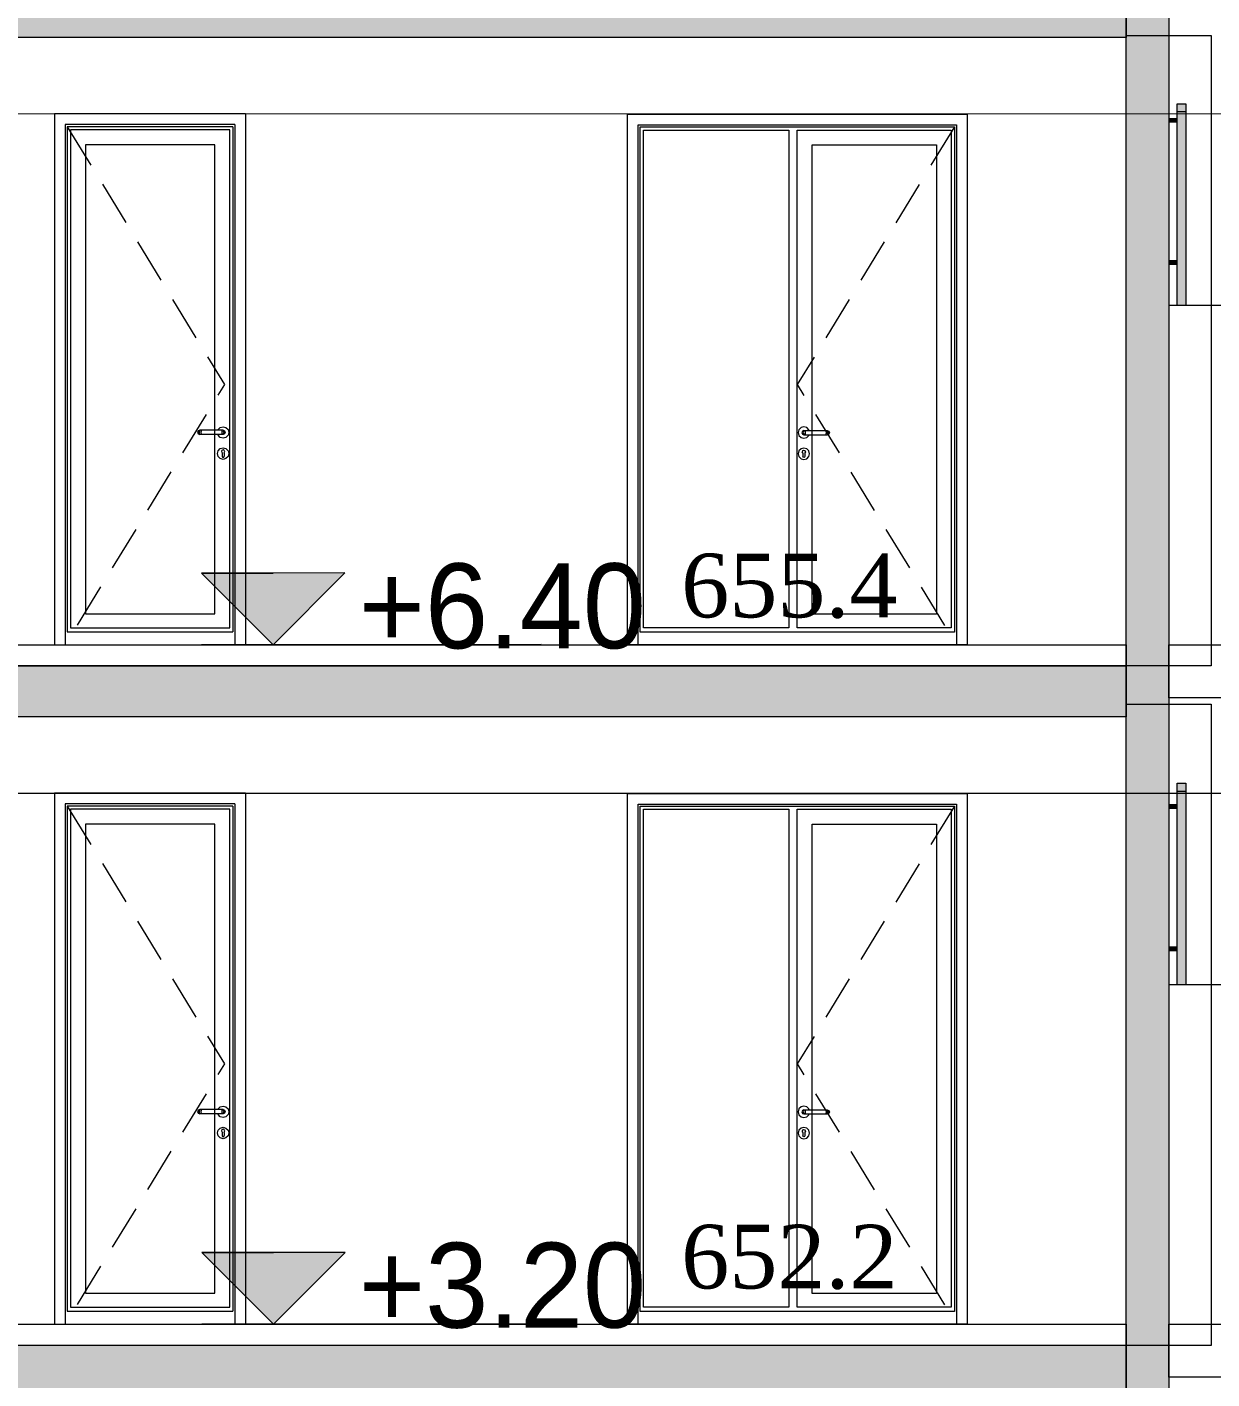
# Model space of a CAD drawing. Header units: millimetres. Extents: x 475206255 to 476720147, y 4620882299 to 4621447368.
# Drawn here: x 475458432 to 475464015, y 4621047436 to 4621053804 of the extents above; entities that cross this region are included whole.
import ezdxf

# ---------------------------------------------------------------- set-up
doc = ezdxf.new("R2010")
doc.units = ezdxf.units.MM
doc.header["$MEASUREMENT"] = 0
doc.linetypes.add('Hidden Line', pattern=[317.5, 211.666667, -105.833333])
for name, color, linetype, lineweight in [('0_Pen_No__1_Pen_No__250', 7, 'Continuous', 0), ('0_Pen_No__250_Pen_No__142', 142, 'Continuous', 0), ('2D Drafting - General_Pen_No__250_Pen_No__7', 7, 'Continuous', 0), ('2D Drafting - General_Pen_No__7_Pen_No__253', 252, 'Continuous', 0), ('Dimensioning - General_Pen_No__142', 142, 'Continuous', 0), ('gegmebi_Pen_No__7_Pen_No__250', 7, 'Continuous', 0), ('New_0_Pen_No__42_Pen_No__250_Pen_No__250', 7, 'Continuous', 0), ('New_2D Drafting - General_Pen_No__1', 1, 'Continuous', 0), ('New_2D Drafting - General_Pen_No__250_Pen_No__7', 7, 'Continuous', 0), ('New_2D Drafting - General_Pen_No__4', 7, 'Continuous', 0), ('New_gegmebi_Pen_No__7_Pen_No__4', 7, 'Continuous', 0), ('New_New_piketebi_Pen_No__7_Pen_No__1', 1, 'Continuous', 0), ('New_Structural - Bearing_Pen_No__253', 252, 'Continuous', 0), ('zoma_Pen_No__142', 142, 'Continuous', 0), ('zoma_Pen_No__1_Pen_No__142', 142, 'Continuous', 0)]:
    doc.layers.add(name, color=color, linetype=linetype, lineweight=lineweight)
doc.layers.add('Dimensioning - General', color=7, linetype='Continuous')
doc.layers.add('zoma', color=7, linetype='Continuous')
doc.layers.add('New_gegmebi_Pen_No__7_Pen_No__252', color=7, linetype='Continuous', lineweight=0, true_color=0x666666)
doc.styles.add('GENERATED_STYLE_2', font='arial.ttf')
doc.styles.add('GENERATED_STYLE_4', font='ACADMTAV.TTF')
doc.styles.add('GENERATED_STYLE_9', font='times.ttf')
doc.dimstyles.new('GENERATED_STYLE__1', dxfattribs={"dimtxt": 100, "dimasz": 68.640772, "dimexe": 0.18, "dimexo": 0.0625, "dimgap": 0, "dimtad": 1, "dimlfac": 0.001, "dimzin": 0, "dimdsep": 46, "dimtxsty": 'GENERATED_STYLE_2', "dimblk": 'ARROWHEAD_2', "dimblk1": 'ARROWHEAD_2', "dimblk2": 'ARROWHEAD_2', "dimcen": 0.09, "dimse1": 1, "dimse2": 1, "dimclrd": 142, "dimclre": 142, "dimclrt": 142, "dimadec": 0, "dimazin": 0, "dimtfac": 1, "dimtdec": 4, "dimtmove": 0, "dimatfit": 3, "dimfxl": 1, "dimtolj": 1, "dimtzin": 0, "dimarcsym": 0})
doc.dimstyles.new('GENERATED_STYLE__3', dxfattribs={"dimtxt": 200, "dimasz": 64.421331, "dimexe": 0.18, "dimexo": 3, "dimgap": 0, "dimtad": 1, "dimtih": 1, "dimtoh": 1, "dimlfac": 0.001, "dimzin": 0, "dimdsep": 46, "dimtxsty": 'GENERATED_STYLE_2', "dimblk": 'ARROWHEAD_2', "dimblk1": 'ARROWHEAD_2', "dimblk2": 'ARROWHEAD_2', "dimcen": 0.09, "dimclrd": 142, "dimclre": 142, "dimclrt": 142, "dimadec": 0, "dimazin": 0, "dimtfac": 1, "dimtdec": 4, "dimtmove": 0, "dimatfit": 3, "dimfxl": 1, "dimtolj": 1, "dimtzin": 0, "dimarcsym": 0})

# ---------------------------------------------------------------- blocks, each defined once
blk = doc.blocks.new('*D15', base_point=(475826095.8, 4621095193.2))
at = {"layer": 'Dimensioning - General_Pen_No__142', "color": 142, "linetype": 'Continuous', "lineweight": 0, "transparency": 16777216}
for p, q in [((475457252, 4621047721.3), (475457342.3, 4621047669.2)), ((475457297.1, 4621044494.2), (475457297.1, 4621047695.2)), ((475457252, 4621044520.3), (475457342.3, 4621044468.2)), ((475457297.1, 4621044450.1), (475457297.1, 4621044494.2))]:
    blk.add_line(p, q, dxfattribs=at)
at = {"layer": 'Dimensioning - General_Pen_No__142', "color": 142, "lineweight": 0, "transparency": 16777216, "insert": (475457277.1, 4621045961.3), "char_height": 100, "attachment_point": 7, "rotation": 90, "style": 'GENERATED_STYLE_2'}
blk.add_mtext('\\A1;{\\pql;\\fArial|b0|i0|c204|p0;\\W1.000000;3.20}', dxfattribs=at)
blk = doc.blocks.new('ARROWHEAD_2')
at = {"color": 0, "linetype": 'Continuous', "lineweight": 0}
for p, q in [((0, 0), (-1, 0)), ((-0.378, -0.655), (0.378, 0.655))]:
    blk.add_line(p, q, dxfattribs=at)
blk = doc.blocks.new('*D17', base_point=(475826095.8, 4621095193.2))
at = {"layer": 'Dimensioning - General_Pen_No__142', "color": 142, "linetype": 'Continuous', "lineweight": 0, "transparency": 16777216}
for p, q in [((475457252, 4621054120.6), (475457342.3, 4621054068.4)), ((475457297.1, 4621047695.2), (475457297.1, 4621054094.5)), ((475457252, 4621047721.3), (475457342.3, 4621047669.2))]:
    blk.add_line(p, q, dxfattribs=at)
at = {"layer": 'Dimensioning - General_Pen_No__142', "color": 142, "lineweight": 0, "transparency": 16777216, "insert": (475457277.1, 4621050761.4), "char_height": 100, "attachment_point": 7, "rotation": 90, "style": 'GENERATED_STYLE_2'}
blk.add_mtext('\\A1;{\\pql;\\fArial|b0|i0|c204|p0;\\W1.000000;6.40}', dxfattribs=at)
blk = doc.blocks.new('*D1580', base_point=(475826095.8, 4621095193.2))
at = {"layer": 'zoma_Pen_No__142', "color": 142, "linetype": 'Continuous', "lineweight": 0, "transparency": 16777216}
for p, q in [((475457136.2, 4621038370.2), (475457087.3, 4621038285.5)), ((475457111.7, 4621038264.3), (475457111.7, 4621038391.4)), ((475463636.2, 4621038370.2), (475463587.3, 4621038285.5)), ((475463611.7, 4621038264.3), (475463611.7, 4621038391.4)), ((475457111.7, 4621038327.9), (475463611.7, 4621038327.9))]:
    blk.add_line(p, q, dxfattribs=at)
at = {"layer": 'zoma_Pen_No__142', "color": 142, "lineweight": 0, "transparency": 16777216, "char_height": 200, "attachment_point": 7, "style": 'GENERATED_STYLE_2'}
for s, insert in [('\\A1;{\\pql;\\fArial|b0|i0|c204|p0;\\W1.000000;6.50}', (475460094.8, 4621038367.9)), ('\\A1;{\\pql;\\fArial|b0|i0|c204|p0;\\W1.000000;0.40}', (475463053.4, 4621038367.9))]:
    blk.add_mtext(s, dxfattribs=dict(at, insert=insert))
blk = doc.blocks.new('*D1581', base_point=(475826095.8, 4621095193.2))
at = {"layer": 'zoma_Pen_No__142', "color": 142, "linetype": 'Continuous', "lineweight": 0, "transparency": 16777216}
for p, q in [((475463636.2, 4621038370.2), (475463587.3, 4621038285.5)), ((475463611.7, 4621038264.3), (475463611.7, 4621038391.4)), ((475464036.2, 4621038370.2), (475463987.3, 4621038285.5)), ((475464011.7, 4621038264.3), (475464011.7, 4621038391.4)), ((475463611.7, 4621038327.9), (475464011.7, 4621038327.9))]:
    blk.add_line(p, q, dxfattribs=at)
blk = doc.blocks.new('*D1582', base_point=(475826095.8, 4621095193.2))
at = {"layer": 'zoma_Pen_No__142', "color": 142, "linetype": 'Continuous', "lineweight": 0, "transparency": 16777216}
for p, q in [((475464036.2, 4621038370.2), (475463987.3, 4621038285.5)), ((475464011.7, 4621038264.3), (475464011.7, 4621038391.4)), ((475470536.2, 4621038370.2), (475470487.3, 4621038285.5)), ((475470511.7, 4621038264.3), (475470511.7, 4621038391.4)), ((475464011.7, 4621038327.9), (475470511.7, 4621038327.9))]:
    blk.add_line(p, q, dxfattribs=at)
at = {"layer": 'zoma_Pen_No__142', "color": 142, "lineweight": 0, "transparency": 16777216, "char_height": 200, "attachment_point": 7, "style": 'GENERATED_STYLE_2'}
for s, insert in [('\\A1;{\\pql;\\fArial|b0|i0|c204|p0;\\W1.000000;6.50}', (475466994.8, 4621038367.9)), ('\\A1;{\\pql;\\fArial|b0|i0|c204|p0;\\W1.000000;0.40}', (475469953.4, 4621038367.9))]:
    blk.add_mtext(s, dxfattribs=dict(at, insert=insert))

msp = doc.modelspace()

# ---------------------------------------------------------------- hatches: boundary and pattern name
at = {"layer": '0_Pen_No__250_Pen_No__142', "linetype": 'Continuous', "lineweight": 0}
for points in [[(475459592.708, 4621050894.562), (475459930.237, 4621051232.255), (475459255.014, 4621051232.09)], [(475459593.489, 4621047694.562), (475459931.018, 4621048032.255), (475459255.796, 4621048032.09)]]:
    msp.add_hatch(color=142, dxfattribs=at).paths.add_polyline_path(points)
at = {"layer": '2D Drafting - General_Pen_No__250_Pen_No__7', "linetype": 'Continuous', "lineweight": 0}
for points in [[(475456761.581, 4621054033.918), (475456761.581, 4621053994.727), (475463611.58, 4621053994.727), (475463611.58, 4621053754.633), (475457011.58, 4621053754.633), (475457011.58, 4621053394.727), (475456711.831, 4621053394.727), (475456711.89, 4621053813.847), (475456711.417, 4621053813.847), (475454911.845, 4621053813.847), (475454911.845, 4621054033.917)], [(475456761.581, 4621050833.918), (475456761.581, 4621050794.727), (475463611.58, 4621050794.727), (475463611.58, 4621050554.633), (475457011.58, 4621050554.633), (475457011.58, 4621050194.727), (475456711.831, 4621050194.727), (475456711.89, 4621050613.847), (475456711.417, 4621050613.847), (475454911.845, 4621050613.847), (475454911.845, 4621050833.917)], [(475456761.581, 4621047633.918), (475456761.581, 4621047594.727), (475463611.58, 4621047594.727), (475463611.58, 4621047354.633), (475457011.58, 4621047354.633), (475457011.58, 4621046994.727), (475456711.831, 4621046994.727), (475456711.89, 4621047413.847), (475456711.417, 4621047413.847), (475454911.845, 4621047413.847), (475454911.845, 4621047633.917)]]:
    msp.add_hatch(color=7, dxfattribs=at).paths.add_polyline_path(points)
at = {"layer": 'New_2D Drafting - General_Pen_No__1', "linetype": 'Continuous', "lineweight": 0}
for points in [[(475463891.58, 4621052492.211), (475463851.58, 4621052492.211), (475463851.58, 4621053442.211), (475463891.58, 4621053442.211)], [(475463851.58, 4621053372.182), (475463811.58, 4621053372.182), (475463811.58, 4621053357.568), (475463851.58, 4621053357.568)], [(475463851.58, 4621052701.917), (475463811.58, 4621052701.917), (475463811.58, 4621052687.304), (475463851.58, 4621052687.304)], [(475463891.58, 4621049292.211), (475463851.58, 4621049292.211), (475463851.58, 4621050242.211), (475463891.58, 4621050242.211)], [(475463851.58, 4621050139.637), (475463811.58, 4621050139.637), (475463811.58, 4621050125.023), (475463851.58, 4621050125.023)], [(475463851.58, 4621049469.372), (475463811.58, 4621049469.372), (475463811.58, 4621049454.759), (475463851.58, 4621049454.759)]]:
    msp.add_hatch(color=1, dxfattribs=at).paths.add_polyline_path(points)
at = {"layer": 'New_2D Drafting - General_Pen_No__250_Pen_No__7', "linetype": 'Continuous', "lineweight": 0}
msp.add_hatch(color=7, dxfattribs=at).paths.add_polyline_path([(475463811.58, 4621041844.07), (475463611.58, 4621041844.07), (475463611.58, 4621056964.188), (475463811.58, 4621056964.188)])

# ---------------------------------------------------------------- linework, layer by layer
at = {"layer": '0_Pen_No__1_Pen_No__250', "color": 7, "linetype": 'Continuous', "lineweight": 0, "flags": 128}
for points in [[(475459592.708, 4621050894.562), (475459255.014, 4621051232.09), (475459592.626, 4621051232.173)], [(475459592.708, 4621050894.562), (475459930.237, 4621051232.255), (475459592.626, 4621051232.173)], [(475460855.097, 4621050894.87), (475459255.097, 4621050894.479)], [(475459593.489, 4621047694.562), (475459255.796, 4621048032.09), (475459593.407, 4621048032.173)], [(475459593.489, 4621047694.562), (475459931.018, 4621048032.255), (475459593.407, 4621048032.173)], [(475460855.878, 4621047694.87), (475459255.878, 4621047694.479)]]:
    msp.add_lwpolyline(points, dxfattribs=at)
at = {"layer": '0_Pen_No__250_Pen_No__142', "color": 142, "linetype": 'Continuous', "lineweight": 0, "flags": 128}
for points in [[(475459592.708, 4621050894.562), (475459930.237, 4621051232.255), (475459255.014, 4621051232.09)], [(475459593.489, 4621047694.562), (475459931.018, 4621048032.255), (475459255.796, 4621048032.09)]]:
    msp.add_lwpolyline(points, close=True, dxfattribs=at)
at = {"layer": '2D Drafting - General_Pen_No__250_Pen_No__7', "color": 7, "linetype": 'Continuous', "lineweight": 0, "flags": 128}
for points in [[(475456761.581, 4621054033.918), (475456761.581, 4621053994.727), (475463611.58, 4621053994.727), (475463611.58, 4621053754.633), (475457011.58, 4621053754.633), (475457011.58, 4621053394.727), (475456711.831, 4621053394.727), (475456711.89, 4621053813.847), (475456711.417, 4621053813.847), (475454911.845, 4621053813.847), (475454911.845, 4621054033.917)], [(475456761.581, 4621050833.918), (475456761.581, 4621050794.727), (475463611.58, 4621050794.727), (475463611.58, 4621050554.633), (475457011.58, 4621050554.633), (475457011.58, 4621050194.727), (475456711.831, 4621050194.727), (475456711.89, 4621050613.847), (475456711.417, 4621050613.847), (475454911.845, 4621050613.847), (475454911.845, 4621050833.917)], [(475456761.581, 4621047633.918), (475456761.581, 4621047594.727), (475463611.58, 4621047594.727), (475463611.58, 4621047354.633), (475457011.58, 4621047354.633), (475457011.58, 4621046994.727), (475456711.831, 4621046994.727), (475456711.89, 4621047413.847), (475456711.417, 4621047413.847), (475454911.845, 4621047413.847), (475454911.845, 4621047633.917)]]:
    msp.add_lwpolyline(points, close=True, dxfattribs=at)
at = {"layer": '2D Drafting - General_Pen_No__7_Pen_No__253', "color": 252, "linetype": 'Continuous', "lineweight": 0, "flags": 128}
for points in [[(475458562.149, 4621053394.507), (475458562.149, 4621050894.507)], [(475459462.149, 4621053394.507), (475458562.149, 4621053394.507)], [(475459462.153, 4621053394.507), (475459462.153, 4621050894.507)], [(475462861.458, 4621050893.815), (475461261.458, 4621050893.815), (475461261.458, 4621053393.815), (475462861.458, 4621053393.815)], [(475462861.458, 4621053393.815), (475462861.458, 4621050893.815)], [(475459412.153, 4621053344.506), (475458612.149, 4621053344.506), (475458612.149, 4621050894.507), (475459412.153, 4621050894.507)], [(475459402.153, 4621053334.506), (475458622.149, 4621053334.506), (475458622.149, 4621050954.508), (475459402.153, 4621050954.508)], [(475459402.153, 4621053334.506), (475459402.153, 4621050954.508)], [(475459412.153, 4621053344.506), (475459412.153, 4621050894.507)], [(475458562.149, 4621050894.507), (475459462.153, 4621050894.507)], [(475459462.153, 4621050894.508), (475459462.186, 4621050894.508)], [(475459462.153, 4621050894.507), (475459462.186, 4621050894.507)], [(475458562.149, 4621050194.507), (475458562.149, 4621047694.507)], [(475459462.149, 4621050194.507), (475458562.149, 4621050194.507)], [(475459412.153, 4621050144.506), (475458612.149, 4621050144.506), (475458612.149, 4621047694.507), (475459412.153, 4621047694.507)], [(475459412.153, 4621050144.506), (475459412.153, 4621047694.507)], [(475459462.153, 4621050194.507), (475459462.153, 4621047694.507)], [(475462861.458, 4621047693.992), (475461261.458, 4621047693.992), (475461261.458, 4621050193.993), (475462861.458, 4621050193.992)], [(475462861.458, 4621050193.992), (475462861.458, 4621047693.992)], [(475459402.153, 4621050134.506), (475458622.149, 4621050134.506), (475458622.149, 4621047754.508), (475459402.153, 4621047754.508)], [(475459402.153, 4621050134.506), (475459402.153, 4621047754.508)], [(475458562.149, 4621047694.507), (475459462.153, 4621047694.507)], [(475459462.153, 4621047694.508), (475459462.186, 4621047694.508)], [(475459462.153, 4621047694.507), (475459462.186, 4621047694.507)]]:
    msp.add_lwpolyline(points, dxfattribs=at)
at = {"layer": '2D Drafting - General_Pen_No__7_Pen_No__253', "color": 252, "linetype": 'Hidden Line', "lineweight": 0, "flags": 128}
for points in [[(475458622.149, 4621053334.506), (475459362.149, 4621052120.383), (475458612.926, 4621050895.791)], [(475462801.458, 4621053333.814), (475462061.458, 4621052119.692), (475462810.681, 4621050895.1)], [(475458622.149, 4621050134.506), (475459362.149, 4621048920.383), (475458612.926, 4621047695.791)], [(475462801.458, 4621050133.991), (475462061.458, 4621048919.869), (475462810.681, 4621047695.277)]]:
    msp.add_lwpolyline(points, dxfattribs=at)
at = {"layer": '2D Drafting - General_Pen_No__7_Pen_No__253', "color": 252, "linetype": 'Continuous', "lineweight": 0, "flags": 128}
for points in [[(475461311.458, 4621053343.814), (475462811.458, 4621053343.814), (475462811.458, 4621050893.816), (475461311.458, 4621050893.817)], [(475461321.458, 4621053333.814), (475462801.458, 4621053333.814), (475462801.458, 4621050953.817), (475461321.458, 4621050953.817)], [(475459387.153, 4621053319.506), (475458637.149, 4621053319.506), (475458637.149, 4621050974.508), (475459387.149, 4621050974.508)], [(475461336.458, 4621053318.814), (475462021.458, 4621053318.814), (475462021.458, 4621050973.817), (475461336.458, 4621050973.817)], [(475462061.454, 4621053318.814), (475462786.458, 4621053318.814), (475462786.458, 4621050973.817), (475462061.458, 4621050973.817)], [(475459317.149, 4621053249.506), (475458707.149, 4621053249.506), (475458707.149, 4621051039.508), (475459317.149, 4621051039.508)], [(475462131.458, 4621053248.814), (475462716.458, 4621053248.814), (475462716.458, 4621051038.817), (475462131.458, 4621051038.817)], [(475461311.458, 4621050143.991), (475462811.458, 4621050143.991), (475462811.458, 4621047693.993), (475461311.458, 4621047693.994)], [(475459387.153, 4621050119.506), (475458637.149, 4621050119.506), (475458637.149, 4621047774.508), (475459387.149, 4621047774.508)], [(475461321.458, 4621050133.991), (475462801.458, 4621050133.991), (475462801.458, 4621047753.994), (475461321.458, 4621047753.994)], [(475461336.458, 4621050118.991), (475462021.458, 4621050118.991), (475462021.458, 4621047773.994), (475461336.458, 4621047773.994)], [(475462061.454, 4621050118.991), (475462786.458, 4621050118.991), (475462786.458, 4621047773.994), (475462061.458, 4621047773.994)], [(475459317.149, 4621050049.506), (475458707.149, 4621050049.506), (475458707.149, 4621047839.508), (475459317.149, 4621047839.508)], [(475462131.458, 4621050048.991), (475462716.458, 4621050048.991), (475462716.458, 4621047838.994), (475462131.458, 4621047838.994)]]:
    msp.add_lwpolyline(points, close=True, dxfattribs=at)
at = {"layer": 'gegmebi_Pen_No__7_Pen_No__250', "color": 7, "linetype": 'Continuous', "lineweight": 0, "flags": 128}
for points in [[(475463611.58, 4621050794.55), (475457111.58, 4621050794.55), (475457111.58, 4621050894.24), (475463611.58, 4621050894.24)], [(475463611.58, 4621047593.727), (475457111.58, 4621047593.727), (475457111.58, 4621047694.24), (475463611.58, 4621047694.24)]]:
    msp.add_lwpolyline(points, close=True, dxfattribs=at)
at = {"layer": 'New_0_Pen_No__42_Pen_No__250_Pen_No__250', "color": 7, "linetype": 'Continuous', "lineweight": 0}
for p, q in [((475463891.58, 4621053404.21), (475463851.58, 4621053404.21)), ((475463891.58, 4621050203.24), (475463851.58, 4621050203.24))]:
    msp.add_line(p, q, dxfattribs=at)
at = {"layer": 'New_2D Drafting - General_Pen_No__250_Pen_No__7', "color": 7, "linetype": 'Continuous', "lineweight": 0, "flags": 128}
msp.add_lwpolyline([(475463811.58, 4621041844.07), (475463611.58, 4621041844.07), (475463611.58, 4621056964.188), (475463811.58, 4621056964.188)], close=True, dxfattribs=at)
at = {"layer": 'New_2D Drafting - General_Pen_No__4', "color": 7, "linetype": 'Continuous', "lineweight": 0, "flags": 128}
for points in [[(475463891.58, 4621052492.211), (475463851.58, 4621052492.211), (475463851.58, 4621053442.211), (475463891.58, 4621053442.211)], [(475463851.58, 4621053372.182), (475463811.58, 4621053372.182), (475463811.58, 4621053357.568), (475463851.58, 4621053357.568)], [(475463851.58, 4621052701.917), (475463811.58, 4621052701.917), (475463811.58, 4621052687.304), (475463851.58, 4621052687.304)], [(475463891.58, 4621049292.211), (475463851.58, 4621049292.211), (475463851.58, 4621050242.211), (475463891.58, 4621050242.211)], [(475463851.58, 4621050139.637), (475463811.58, 4621050139.637), (475463811.58, 4621050125.023), (475463851.58, 4621050125.023)], [(475463851.58, 4621049469.372), (475463811.58, 4621049469.372), (475463811.58, 4621049454.759), (475463851.58, 4621049454.759)]]:
    msp.add_lwpolyline(points, close=True, dxfattribs=at)
at = {"layer": 'New_gegmebi_Pen_No__7_Pen_No__252', "color": 251, "linetype": 'Continuous', "lineweight": 0, "true_color": 0x666666}
for p, q in [((475465111.079, 4621053393.466), (475457011.58, 4621053394.724)), ((475463611.58, 4621050194.196), (475457011.58, 4621050194.196)), ((475465111.079, 4621050193.466), (475460411.774, 4621050194.196))]:
    msp.add_line(p, q, dxfattribs=at)
at = {"layer": 'New_gegmebi_Pen_No__7_Pen_No__4', "color": 7, "linetype": 'Continuous', "lineweight": 0}
for points in [[(475464011.58, 4621050794.55), (475463611.58, 4621050794.55), (475463611.58, 4621053764.188), (475464011.58, 4621053764.188)], [(475465211.58, 4621052492.211), (475463811.58, 4621052492.211), (475463811.58, 4621050894.21), (475465211.58, 4621050894.21)], [(475465311.58, 4621050643.672), (475463811.58, 4621050643.672), (475463811.58, 4621050894.21), (475465311.58, 4621050894.21)], [(475464011.58, 4621047593.727), (475463611.58, 4621047593.727), (475463611.58, 4621050614.543), (475464011.58, 4621050614.543)], [(475465211.58, 4621049292.211), (475463811.58, 4621049292.211), (475463811.58, 4621047694.21), (475465211.58, 4621047694.21)], [(475465311.58, 4621047443.672), (475463811.58, 4621047443.672), (475463811.58, 4621047694.21), (475465311.58, 4621047694.21)]]:
    msp.add_lwpolyline(points, close=True, dxfattribs=at)
at = {"layer": 'New_Structural - Bearing_Pen_No__253', "color": 252, "linetype": 'Continuous', "lineweight": 0}
for p, q in [((475459239.188, 4621051901.578), (475459236.259, 4621051894.507)), ((475459236.259, 4621051894.507), (475459239.188, 4621051887.436)), ((475459240.74, 4621051901.578), (475459237.981, 4621051894.507)), ((475459237.981, 4621051894.507), (475459240.74, 4621051887.436)), ((475459246.259, 4621051904.507), (475459239.188, 4621051901.578)), ((475459239.188, 4621051887.436), (475459246.259, 4621051884.507)), ((475459245.554, 4621051901.578), (475459243.443, 4621051894.507)), ((475459243.443, 4621051894.507), (475459245.554, 4621051887.436)), ((475459247.401, 4621051904.507), (475459246.259, 4621051904.507)), ((475459247.401, 4621051884.507), (475459246.259, 4621051884.507)), ((475459250.652, 4621051904.507), (475459247.401, 4621051904.507)), ((475459250.652, 4621051884.507), (475459247.401, 4621051884.507)), ((475459255.519, 4621051904.507), (475459250.652, 4621051904.507)), ((475459255.519, 4621051884.507), (475459250.652, 4621051884.507)), ((475459252.76, 4621051901.578), (475459251.617, 4621051894.507)), ((475459251.617, 4621051894.507), (475459252.76, 4621051887.436)), ((475459261.259, 4621051904.507), (475459255.519, 4621051904.507)), ((475459261.259, 4621051884.507), (475459255.519, 4621051884.507)), ((475459341.259, 4621051904.507), (475459261.259, 4621051904.507)), ((475459341.259, 4621051884.507), (475459261.259, 4621051884.507)), ((475459331.938, 4621051904.507), (475459332.876, 4621051908.007)), ((475459332.876, 4621051881.007), (475459331.938, 4621051884.507)), ((475459332.876, 4621051908.007), (475459342.759, 4621051917.889)), ((475459342.759, 4621051871.124), (475459332.876, 4621051881.007)), ((475459346.999, 4621051904.507), (475459341.259, 4621051904.507)), ((475459346.999, 4621051884.507), (475459341.259, 4621051884.507)), ((475459342.759, 4621051917.889), (475459356.259, 4621051921.507)), ((475459356.259, 4621051867.507), (475459342.759, 4621051871.124)), ((475459351.865, 4621051904.507), (475459346.999, 4621051904.507)), ((475459351.865, 4621051884.507), (475459346.999, 4621051884.507)), ((475459349.758, 4621051901.578), (475459350.901, 4621051894.507)), ((475459350.901, 4621051894.507), (475459349.758, 4621051887.436)), ((475459355.117, 4621051904.507), (475459351.865, 4621051904.507)), ((475459355.117, 4621051884.507), (475459351.865, 4621051884.507)), ((475459356.259, 4621051904.507), (475459355.117, 4621051904.507)), ((475459356.259, 4621051884.507), (475459355.117, 4621051884.507)), ((475459356.259, 4621051921.507), (475459369.759, 4621051917.889)), ((475459356.259, 4621051904.507), (475459363.33, 4621051901.578)), ((475459363.33, 4621051887.436), (475459356.259, 4621051884.507)), ((475459369.759, 4621051871.124), (475459356.259, 4621051867.507)), ((475459356.963, 4621051901.578), (475459359.075, 4621051894.507)), ((475459359.075, 4621051894.507), (475459356.963, 4621051887.436)), ((475459361.778, 4621051901.578), (475459364.537, 4621051894.507)), ((475459364.537, 4621051894.507), (475459361.778, 4621051887.436)), ((475459363.33, 4621051901.578), (475459366.259, 4621051894.507)), ((475459366.259, 4621051894.507), (475459363.33, 4621051887.436)), ((475459369.759, 4621051917.889), (475459379.642, 4621051908.007)), ((475459379.642, 4621051881.007), (475459369.759, 4621051871.124)), ((475459379.642, 4621051908.007), (475459383.259, 4621051894.507)), ((475459383.259, 4621051894.507), (475459379.642, 4621051881.007)), ((475462068.965, 4621051907.315), (475462065.348, 4621051893.815)), ((475462065.348, 4621051893.815), (475462068.965, 4621051880.315)), ((475462078.848, 4621051917.198), (475462068.965, 4621051907.315)), ((475462068.965, 4621051880.315), (475462078.848, 4621051870.433)), ((475462092.348, 4621051920.815), (475462078.848, 4621051917.198)), ((475462078.848, 4621051870.433), (475462092.348, 4621051866.815)), ((475462085.277, 4621051900.886), (475462082.348, 4621051893.815)), ((475462082.348, 4621051893.815), (475462085.277, 4621051886.744)), ((475462086.829, 4621051900.886), (475462084.07, 4621051893.815)), ((475462084.07, 4621051893.815), (475462086.829, 4621051886.744)), ((475462092.348, 4621051903.815), (475462085.277, 4621051900.886)), ((475462085.277, 4621051886.744), (475462092.348, 4621051883.815)), ((475462091.644, 4621051900.886), (475462089.532, 4621051893.815)), ((475462089.532, 4621051893.815), (475462091.644, 4621051886.744)), ((475462105.848, 4621051917.198), (475462092.348, 4621051920.815)), ((475462092.348, 4621051903.815), (475462093.49, 4621051903.815)), ((475462092.348, 4621051883.815), (475462093.49, 4621051883.815)), ((475462092.348, 4621051866.815), (475462105.848, 4621051870.433)), ((475462093.49, 4621051903.815), (475462096.742, 4621051903.815)), ((475462093.49, 4621051883.815), (475462096.742, 4621051883.815)), ((475462096.742, 4621051903.815), (475462101.608, 4621051903.815)), ((475462096.742, 4621051883.815), (475462101.608, 4621051883.815)), ((475462098.849, 4621051900.886), (475462097.706, 4621051893.815)), ((475462097.706, 4621051893.815), (475462098.849, 4621051886.744)), ((475462101.608, 4621051903.815), (475462107.348, 4621051903.815)), ((475462101.608, 4621051883.815), (475462107.348, 4621051883.815)), ((475462115.731, 4621051907.315), (475462105.848, 4621051917.198)), ((475462105.848, 4621051870.433), (475462115.731, 4621051880.315)), ((475462107.348, 4621051903.815), (475462187.348, 4621051903.815)), ((475462107.348, 4621051883.815), (475462187.348, 4621051883.815)), ((475462116.669, 4621051903.815), (475462115.731, 4621051907.315)), ((475462115.731, 4621051880.315), (475462116.669, 4621051883.815)), ((475462187.348, 4621051903.815), (475462193.088, 4621051903.815)), ((475462187.348, 4621051883.815), (475462193.088, 4621051883.815)), ((475462193.088, 4621051903.815), (475462197.955, 4621051903.815)), ((475462193.088, 4621051883.815), (475462197.955, 4621051883.815)), ((475462195.847, 4621051900.886), (475462196.99, 4621051893.815)), ((475462196.99, 4621051893.815), (475462195.847, 4621051886.744)), ((475462197.955, 4621051903.815), (475462201.206, 4621051903.815)), ((475462197.955, 4621051883.815), (475462201.206, 4621051883.815)), ((475462201.206, 4621051903.815), (475462202.348, 4621051903.815)), ((475462201.206, 4621051883.815), (475462202.348, 4621051883.815)), ((475462202.348, 4621051903.815), (475462209.419, 4621051900.886)), ((475462209.419, 4621051886.744), (475462202.348, 4621051883.815)), ((475462203.053, 4621051900.886), (475462205.164, 4621051893.815)), ((475462205.164, 4621051893.815), (475462203.053, 4621051886.744)), ((475462207.867, 4621051900.886), (475462210.626, 4621051893.815)), ((475462210.626, 4621051893.815), (475462207.867, 4621051886.744)), ((475462209.419, 4621051900.886), (475462212.348, 4621051893.815)), ((475462212.348, 4621051893.815), (475462209.419, 4621051886.744)), ((475459329.259, 4621051794.507), (475459332.876, 4621051808.007)), ((475459332.876, 4621051808.007), (475459342.759, 4621051817.889)), ((475459342.759, 4621051817.889), (475459356.259, 4621051821.507)), ((475459349.539, 4621051806.146), (475459348.791, 4621051804.199)), ((475459348.791, 4621051804.199), (475459351.259, 4621051798.907)), ((475459349.539, 4621051806.146), (475459350.884, 4621051809.65)), ((475459356.259, 4621051811.932), (475459350.884, 4621051809.65)), ((475459351.259, 4621051798.907), (475459351.259, 4621051797.393)), ((475459351.259, 4621051797.393), (475459351.259, 4621051794.507)), ((475459356.259, 4621051821.507), (475459369.759, 4621051817.889)), ((475459361.634, 4621051809.65), (475459356.259, 4621051811.932)), ((475459361.259, 4621051798.907), (475459363.727, 4621051804.199)), ((475459361.259, 4621051797.393), (475459361.259, 4621051798.907)), ((475459361.259, 4621051797.393), (475459361.259, 4621051794.507)), ((475459362.979, 4621051806.146), (475459361.634, 4621051809.65)), ((475459362.979, 4621051806.146), (475459363.727, 4621051804.199)), ((475459369.759, 4621051817.889), (475459379.642, 4621051808.007)), ((475459379.642, 4621051808.007), (475459383.259, 4621051794.507)), ((475462068.965, 4621051807.315), (475462065.348, 4621051793.815)), ((475462078.848, 4621051817.198), (475462068.965, 4621051807.315)), ((475462092.348, 4621051820.815), (475462078.848, 4621051817.198)), ((475462085.628, 4621051805.455), (475462084.88, 4621051803.508)), ((475462087.348, 4621051798.215), (475462084.88, 4621051803.508)), ((475462085.628, 4621051805.455), (475462086.973, 4621051808.959)), ((475462086.973, 4621051808.959), (475462092.348, 4621051811.241)), ((475462087.348, 4621051796.702), (475462087.348, 4621051798.215)), ((475462087.348, 4621051796.702), (475462087.348, 4621051793.815)), ((475462105.848, 4621051817.198), (475462092.348, 4621051820.815)), ((475462092.348, 4621051811.241), (475462097.723, 4621051808.959)), ((475462099.816, 4621051803.508), (475462097.348, 4621051798.215)), ((475462097.348, 4621051798.215), (475462097.348, 4621051796.702)), ((475462097.348, 4621051796.702), (475462097.348, 4621051793.815)), ((475462099.068, 4621051805.455), (475462097.723, 4621051808.959)), ((475462099.068, 4621051805.455), (475462099.816, 4621051803.508)), ((475462115.731, 4621051807.315), (475462105.848, 4621051817.198)), ((475462119.348, 4621051793.815), (475462115.731, 4621051807.315)), ((475459332.876, 4621051781.007), (475459329.259, 4621051794.507)), ((475459342.759, 4621051771.124), (475459332.876, 4621051781.007)), ((475459356.259, 4621051767.507), (475459342.759, 4621051771.124)), ((475459351.259, 4621051794.507), (475459351.259, 4621051791.62)), ((475459351.259, 4621051791.62), (475459351.259, 4621051785.846)), ((475459351.259, 4621051785.846), (475459351.259, 4621051782.007)), ((475459351.259, 4621051782.007), (475459352.723, 4621051778.471)), ((475459352.723, 4621051778.471), (475459356.259, 4621051777.007)), ((475459356.259, 4621051777.007), (475459359.794, 4621051778.471)), ((475459369.759, 4621051771.124), (475459356.259, 4621051767.507)), ((475459359.794, 4621051778.471), (475459361.259, 4621051782.007)), ((475459361.259, 4621051794.507), (475459361.259, 4621051791.62)), ((475459361.259, 4621051791.62), (475459361.259, 4621051785.846)), ((475459361.259, 4621051785.846), (475459361.259, 4621051782.007)), ((475459379.642, 4621051781.007), (475459369.759, 4621051771.124)), ((475459383.259, 4621051794.507), (475459379.642, 4621051781.007)), ((475462065.348, 4621051793.815), (475462068.965, 4621051780.315)), ((475462068.965, 4621051780.315), (475462078.848, 4621051770.433)), ((475462078.848, 4621051770.433), (475462092.348, 4621051766.815)), ((475462087.348, 4621051793.815), (475462087.348, 4621051790.929)), ((475462087.348, 4621051790.929), (475462087.348, 4621051785.155)), ((475462087.348, 4621051785.155), (475462087.348, 4621051781.315)), ((475462088.813, 4621051777.78), (475462087.348, 4621051781.315)), ((475462092.348, 4621051776.315), (475462088.813, 4621051777.78)), ((475462095.884, 4621051777.78), (475462092.348, 4621051776.315)), ((475462092.348, 4621051766.815), (475462105.848, 4621051770.433)), ((475462097.348, 4621051781.315), (475462095.884, 4621051777.78)), ((475462097.348, 4621051793.815), (475462097.348, 4621051790.929)), ((475462097.348, 4621051790.929), (475462097.348, 4621051785.155)), ((475462097.348, 4621051785.155), (475462097.348, 4621051781.315)), ((475462105.848, 4621051770.433), (475462115.731, 4621051780.315)), ((475462115.731, 4621051780.315), (475462119.348, 4621051793.815)), ((475459239.188, 4621048701.578), (475459236.259, 4621048694.507)), ((475459236.259, 4621048694.507), (475459239.188, 4621048687.436)), ((475459240.74, 4621048701.578), (475459237.981, 4621048694.507)), ((475459237.981, 4621048694.507), (475459240.74, 4621048687.436)), ((475459246.259, 4621048704.507), (475459239.188, 4621048701.578)), ((475459239.188, 4621048687.436), (475459246.259, 4621048684.507)), ((475459245.554, 4621048701.578), (475459243.443, 4621048694.507)), ((475459243.443, 4621048694.507), (475459245.554, 4621048687.436)), ((475459247.401, 4621048704.507), (475459246.259, 4621048704.507)), ((475459247.401, 4621048684.507), (475459246.259, 4621048684.507)), ((475459250.652, 4621048704.507), (475459247.401, 4621048704.507)), ((475459250.652, 4621048684.507), (475459247.401, 4621048684.507)), ((475459255.519, 4621048704.507), (475459250.652, 4621048704.507)), ((475459255.519, 4621048684.507), (475459250.652, 4621048684.507)), ((475459252.76, 4621048701.578), (475459251.617, 4621048694.507)), ((475459251.617, 4621048694.507), (475459252.76, 4621048687.436)), ((475459261.259, 4621048704.507), (475459255.519, 4621048704.507)), ((475459261.259, 4621048684.507), (475459255.519, 4621048684.507)), ((475459341.259, 4621048704.507), (475459261.259, 4621048704.507)), ((475459341.259, 4621048684.507), (475459261.259, 4621048684.507)), ((475459331.938, 4621048704.507), (475459332.876, 4621048708.007)), ((475459332.876, 4621048681.007), (475459331.938, 4621048684.507)), ((475459332.876, 4621048708.007), (475459342.759, 4621048717.889)), ((475459342.759, 4621048671.124), (475459332.876, 4621048681.007)), ((475459346.999, 4621048704.507), (475459341.259, 4621048704.507)), ((475459346.999, 4621048684.507), (475459341.259, 4621048684.507)), ((475459342.759, 4621048717.889), (475459356.259, 4621048721.507)), ((475459351.865, 4621048704.507), (475459346.999, 4621048704.507)), ((475459351.865, 4621048684.507), (475459346.999, 4621048684.507)), ((475459349.758, 4621048701.578), (475459350.901, 4621048694.507)), ((475459350.901, 4621048694.507), (475459349.758, 4621048687.436)), ((475459355.117, 4621048704.507), (475459351.865, 4621048704.507)), ((475459355.117, 4621048684.507), (475459351.865, 4621048684.507)), ((475459356.259, 4621048704.507), (475459355.117, 4621048704.507)), ((475459356.259, 4621048684.507), (475459355.117, 4621048684.507)), ((475459356.259, 4621048721.507), (475459369.759, 4621048717.889)), ((475459356.259, 4621048704.507), (475459363.33, 4621048701.578)), ((475459363.33, 4621048687.436), (475459356.259, 4621048684.507)), ((475459356.963, 4621048701.578), (475459359.075, 4621048694.507)), ((475459359.075, 4621048694.507), (475459356.963, 4621048687.436)), ((475459361.778, 4621048701.578), (475459364.537, 4621048694.507)), ((475459364.537, 4621048694.507), (475459361.778, 4621048687.436)), ((475459363.33, 4621048701.578), (475459366.259, 4621048694.507)), ((475459366.259, 4621048694.507), (475459363.33, 4621048687.436)), ((475459369.759, 4621048717.889), (475459379.642, 4621048708.007)), ((475459379.642, 4621048681.007), (475459369.759, 4621048671.124)), ((475459379.642, 4621048708.007), (475459383.259, 4621048694.507)), ((475459383.259, 4621048694.507), (475459379.642, 4621048681.007)), ((475462068.965, 4621048707.492), (475462065.348, 4621048693.992)), ((475462065.348, 4621048693.992), (475462068.965, 4621048680.492)), ((475462078.848, 4621048717.375), (475462068.965, 4621048707.492)), ((475462068.965, 4621048680.492), (475462078.848, 4621048670.61)), ((475462092.348, 4621048720.992), (475462078.848, 4621048717.375)), ((475462085.277, 4621048701.063), (475462082.348, 4621048693.992)), ((475462082.348, 4621048693.992), (475462085.277, 4621048686.921)), ((475462086.829, 4621048701.063), (475462084.07, 4621048693.992)), ((475462084.07, 4621048693.992), (475462086.829, 4621048686.921)), ((475462092.348, 4621048703.992), (475462085.277, 4621048701.063)), ((475462085.277, 4621048686.921), (475462092.348, 4621048683.992)), ((475462091.644, 4621048701.063), (475462089.532, 4621048693.992)), ((475462089.532, 4621048693.992), (475462091.644, 4621048686.921)), ((475462105.848, 4621048717.375), (475462092.348, 4621048720.992)), ((475462092.348, 4621048703.992), (475462093.49, 4621048703.992)), ((475462092.348, 4621048683.992), (475462093.49, 4621048683.992)), ((475462093.49, 4621048703.992), (475462096.742, 4621048703.992)), ((475462093.49, 4621048683.992), (475462096.742, 4621048683.992)), ((475462096.742, 4621048703.992), (475462101.608, 4621048703.992)), ((475462096.742, 4621048683.992), (475462101.608, 4621048683.992)), ((475462098.849, 4621048701.063), (475462097.706, 4621048693.992)), ((475462097.706, 4621048693.992), (475462098.849, 4621048686.921)), ((475462101.608, 4621048703.992), (475462107.348, 4621048703.992)), ((475462101.608, 4621048683.992), (475462107.348, 4621048683.992)), ((475462115.731, 4621048707.492), (475462105.848, 4621048717.375)), ((475462105.848, 4621048670.61), (475462115.731, 4621048680.492)), ((475462107.348, 4621048703.992), (475462187.348, 4621048703.992)), ((475462107.348, 4621048683.992), (475462187.348, 4621048683.992)), ((475462116.669, 4621048703.992), (475462115.731, 4621048707.492)), ((475462115.731, 4621048680.492), (475462116.669, 4621048683.992)), ((475462187.348, 4621048703.992), (475462193.088, 4621048703.992)), ((475462187.348, 4621048683.992), (475462193.088, 4621048683.992)), ((475462193.088, 4621048703.992), (475462197.955, 4621048703.992)), ((475462193.088, 4621048683.992), (475462197.955, 4621048683.992)), ((475462195.847, 4621048701.063), (475462196.99, 4621048693.992)), ((475462196.99, 4621048693.992), (475462195.847, 4621048686.921)), ((475462197.955, 4621048703.992), (475462201.206, 4621048703.992)), ((475462197.955, 4621048683.992), (475462201.206, 4621048683.992)), ((475462201.206, 4621048703.992), (475462202.348, 4621048703.992)), ((475462201.206, 4621048683.992), (475462202.348, 4621048683.992)), ((475462202.348, 4621048703.992), (475462209.419, 4621048701.063)), ((475462209.419, 4621048686.921), (475462202.348, 4621048683.992)), ((475462203.053, 4621048701.063), (475462205.164, 4621048693.992)), ((475462205.164, 4621048693.992), (475462203.053, 4621048686.921)), ((475462207.867, 4621048701.063), (475462210.626, 4621048693.992)), ((475462210.626, 4621048693.992), (475462207.867, 4621048686.921)), ((475462209.419, 4621048701.063), (475462212.348, 4621048693.992)), ((475462212.348, 4621048693.992), (475462209.419, 4621048686.921)), ((475459332.876, 4621048608.007), (475459342.759, 4621048617.889)), ((475459356.259, 4621048667.507), (475459342.759, 4621048671.124)), ((475459342.759, 4621048617.889), (475459356.259, 4621048621.507)), ((475459356.259, 4621048611.932), (475459350.884, 4621048609.65)), ((475459369.759, 4621048671.124), (475459356.259, 4621048667.507)), ((475459356.259, 4621048621.507), (475459369.759, 4621048617.889)), ((475459361.634, 4621048609.65), (475459356.259, 4621048611.932)), ((475459369.759, 4621048617.889), (475459379.642, 4621048608.007)), ((475462078.848, 4621048617.375), (475462068.965, 4621048607.492)), ((475462078.848, 4621048670.61), (475462092.348, 4621048666.992)), ((475462092.348, 4621048620.992), (475462078.848, 4621048617.375)), ((475462086.973, 4621048609.136), (475462092.348, 4621048611.418)), ((475462092.348, 4621048666.992), (475462105.848, 4621048670.61)), ((475462105.848, 4621048617.375), (475462092.348, 4621048620.992)), ((475462092.348, 4621048611.418), (475462097.723, 4621048609.136)), ((475462115.731, 4621048607.492), (475462105.848, 4621048617.375)), ((475459329.259, 4621048594.507), (475459332.876, 4621048608.007)), ((475459332.876, 4621048581.007), (475459329.259, 4621048594.507)), ((475459342.759, 4621048571.124), (475459332.876, 4621048581.007)), ((475459356.259, 4621048567.507), (475459342.759, 4621048571.124)), ((475459349.539, 4621048606.146), (475459348.791, 4621048604.199)), ((475459348.791, 4621048604.199), (475459351.259, 4621048598.907)), ((475459349.539, 4621048606.146), (475459350.884, 4621048609.65)), ((475459351.259, 4621048598.907), (475459351.259, 4621048597.393)), ((475459351.259, 4621048597.393), (475459351.259, 4621048594.507)), ((475459351.259, 4621048594.507), (475459351.259, 4621048591.62)), ((475459351.259, 4621048591.62), (475459351.259, 4621048585.846)), ((475459351.259, 4621048585.846), (475459351.259, 4621048582.007)), ((475459351.259, 4621048582.007), (475459352.723, 4621048578.471)), ((475459352.723, 4621048578.471), (475459356.259, 4621048577.007)), ((475459356.259, 4621048577.007), (475459359.794, 4621048578.471)), ((475459369.759, 4621048571.124), (475459356.259, 4621048567.507)), ((475459359.794, 4621048578.471), (475459361.259, 4621048582.007)), ((475459361.259, 4621048598.907), (475459363.727, 4621048604.199)), ((475459361.259, 4621048597.393), (475459361.259, 4621048598.907)), ((475459361.259, 4621048597.393), (475459361.259, 4621048594.507)), ((475459361.259, 4621048594.507), (475459361.259, 4621048591.62)), ((475459361.259, 4621048591.62), (475459361.259, 4621048585.846)), ((475459361.259, 4621048585.846), (475459361.259, 4621048582.007)), ((475459362.979, 4621048606.146), (475459361.634, 4621048609.65)), ((475459362.979, 4621048606.146), (475459363.727, 4621048604.199)), ((475459379.642, 4621048581.007), (475459369.759, 4621048571.124)), ((475459379.642, 4621048608.007), (475459383.259, 4621048594.507)), ((475459383.259, 4621048594.507), (475459379.642, 4621048581.007)), ((475462068.965, 4621048607.492), (475462065.348, 4621048593.992)), ((475462065.348, 4621048593.992), (475462068.965, 4621048580.492)), ((475462068.965, 4621048580.492), (475462078.848, 4621048570.61)), ((475462078.848, 4621048570.61), (475462092.348, 4621048566.992)), ((475462085.628, 4621048605.632), (475462084.88, 4621048603.685)), ((475462087.348, 4621048598.392), (475462084.88, 4621048603.685)), ((475462085.628, 4621048605.632), (475462086.973, 4621048609.136)), ((475462087.348, 4621048596.879), (475462087.348, 4621048598.392)), ((475462087.348, 4621048596.879), (475462087.348, 4621048593.992)), ((475462087.348, 4621048593.992), (475462087.348, 4621048591.106)), ((475462087.348, 4621048591.106), (475462087.348, 4621048585.332)), ((475462087.348, 4621048585.332), (475462087.348, 4621048581.492)), ((475462088.813, 4621048577.957), (475462087.348, 4621048581.492)), ((475462092.348, 4621048576.492), (475462088.813, 4621048577.957)), ((475462095.884, 4621048577.957), (475462092.348, 4621048576.492)), ((475462092.348, 4621048566.992), (475462105.848, 4621048570.61)), ((475462097.348, 4621048581.492), (475462095.884, 4621048577.957)), ((475462099.816, 4621048603.685), (475462097.348, 4621048598.392)), ((475462097.348, 4621048598.392), (475462097.348, 4621048596.879)), ((475462097.348, 4621048596.879), (475462097.348, 4621048593.992)), ((475462097.348, 4621048593.992), (475462097.348, 4621048591.106)), ((475462097.348, 4621048591.106), (475462097.348, 4621048585.332)), ((475462097.348, 4621048585.332), (475462097.348, 4621048581.492)), ((475462099.068, 4621048605.632), (475462097.723, 4621048609.136)), ((475462099.068, 4621048605.632), (475462099.816, 4621048603.685)), ((475462105.848, 4621048570.61), (475462115.731, 4621048580.492)), ((475462119.348, 4621048593.992), (475462115.731, 4621048607.492)), ((475462115.731, 4621048580.492), (475462119.348, 4621048593.992))]:
    msp.add_line(p, q, dxfattribs=at)

# ---------------------------------------------------------------- texts
at = {"layer": 'New_New_piketebi_Pen_No__7_Pen_No__1', "color": 1, "linetype": 'Continuous', "lineweight": 0, "char_height": 300, "attachment_point": 4, "style": 'GENERATED_STYLE_9'}
for s, insert in [('\\A1;{\\pql;\\fTimes New Roman|b0|i0|c204|p0;\\W1.000000;65\\fTimes New Roman|b0|i0|c204|p0;\\W1.000000;5.4}', (475461514.457, 4621051170.251)), ('\\A1;{\\pql;\\fTimes New Roman|b0|i0|c204|p0;\\W1.000000;652.2}', (475461514.457, 4621048008.973))]:
    msp.add_mtext(s, dxfattribs=dict(at, insert=insert))
at = {"layer": 'zoma_Pen_No__1_Pen_No__142', "color": 142, "linetype": 'Continuous', "lineweight": 0, "char_height": 400, "attachment_point": 7, "rotation": 0.0139872, "style": 'GENERATED_STYLE_4'}
for s, insert in [('\\A1;{\\pql;\\fAcadMtavr|b0|i0|c0|p0;\\W1.000000;+\\fAcadMtavr|b0|i0|c0|p0;\\W1.000000;6\\fAcadMtavr|b0|i0|c0|p0;\\W1.000000;.40}', (475459995.022, 4621050871.614)), ('\\A1;{\\pql;\\fAcadMtavr|b0|i0|c0|p0;\\W1.000000;+\\fAcadMtavr|b0|i0|c0|p0;\\W1.000000;3\\fAcadMtavr|b0|i0|c0|p0;\\W1.000000;.20}', (475459995.804, 4621047671.614))]:
    msp.add_mtext(s, dxfattribs=dict(at, insert=insert))

# ---------------------------------------------------------------- dimensions: what is measured, and where the dimension line sits
at = {"layer": 'Dimensioning - General', "color": 142, "linetype": 'Continuous', "lineweight": 0}
for base, p1, p2, picture, middle in [((475457297.129, 4621054094.505), (475464011.58, 4621047695.24), (475459511.875, 4621054094.505), '*D17', (475457227.129, 4621050890.871)), ((475457297.129, 4621047695.24), (475457111.58, 4621044494.24), (475464011.58, 4621047695.24), '*D15', (475457227.129, 4621046090.738))]:
    dim = msp.add_linear_dim(base=base, p1=p1, p2=p2, angle=90, dimstyle='GENERATED_STYLE__1', dxfattribs=at)
    dim.commit()
    dim.dimension.update_dxf_attribs({"geometry": picture, "text_midpoint": middle, "dimtype": 160, "text_rotation": 90})
at = {"layer": 'zoma', "color": 142, "linetype": 'Continuous', "lineweight": 0}
for base, p1, p2, picture, middle in [((475463611.727, 4621038327.867), (475457111.727, 4621105430.468), (475463611.727, 4621105430.468), '*D1580', (475460353.723, 4621038467.867)), ((475464011.727, 4621038327.867), (475463611.727, 4621105430.468), (475464011.727, 4621105430.468), '*D1581', (475463312.306, 4621038467.867)), ((475470511.727, 4621038327.867), (475464011.727, 4621105430.468), (475470511.727, 4621105430.468), '*D1582', (475467253.723, 4621038467.867))]:
    dim = msp.add_linear_dim(base=base, p1=p1, p2=p2, dimstyle='GENERATED_STYLE__3', dxfattribs=at)
    dim.commit()
    dim.dimension.update_dxf_attribs({"geometry": picture, "text_midpoint": middle, "dimtype": 160})

doc.saveas('drawing.dxf')
